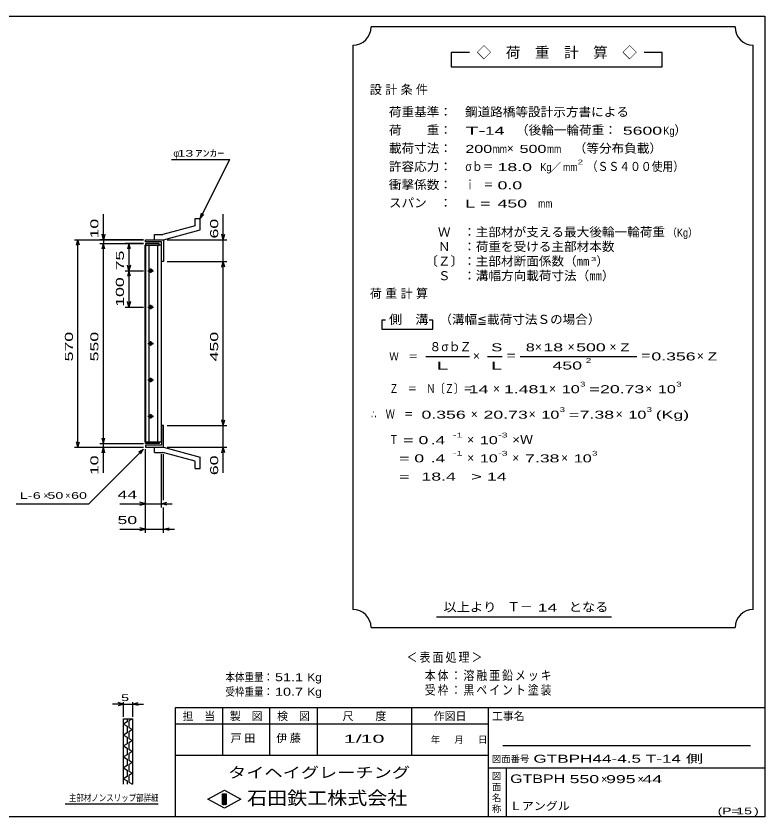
# Model space of a CAD drawing. Units: millimetres, scale not verified. Extents: x -1820 to 1736, y -1282 to 1048.
# Drawn here: x -321 to 1736, y -1152 to 1048 of the extents above; entities that cross this region are included whole.
import ezdxf
from ezdxf.enums import TextEntityAlignment as Align

# ---------------------------------------------------------------- set-up
doc = ezdxf.new("R2010")
doc.units = ezdxf.units.MM
doc.header["$LTSCALE"] = 10
for name, color, linetype, lineweight in [('0_2', 150, 'Continuous', 25), ('16', 3, 'Continuous', 25), ('19', 6, 'Continuous', 25), ('22', 4, 'Continuous', 25), ('24', 2, 'Continuous', 25), ('32', 4, 'Continuous', 25)]:
    doc.layers.add(name, color=color, linetype=linetype, lineweight=lineweight)
doc.styles.add('ベクトル', font='')
doc.styles.get('ベクトル').set_extended_font_data('ベクトル')

msp = doc.modelspace()

# ---------------------------------------------------------------- linework, layer by layer
at = {"layer": '0_2'}
for p, q in [((-1724, 1048.5), (1736, 1048.5)), ((1736, 1048.5), (1736, -1151.5)), ((1736, -851.5), (116, -851.5)), ((116, -851.5), (116, -1151.5)), ((246, -851.5), (246, -981.5)), ((376, -981.5), (376, -851.5)), ((506, -851.5), (506, -981.5)), ((766, -981.5), (766, -851.5)), ((976, -851.5), (976, -1151.5)), ((976, -896.5), (116, -896.5)), ((1696, -956.5), (1016, -956.5)), ((116, -981.5), (976, -981.5)), ((976, -1016.5), (1736, -1016.5)), ((1026, -1151.5), (1026, -1016.5)), ((206, -1102.5), (251, -1077.5)), ((251, -1077.5), (296, -1102.5)), ((246, -1087.5), (256, -1087.5)), ((246, -1117.5), (246, -1087.5)), ((246, -1087.5), (248, -1087.5)), ((248, -1087.5), (248, -1117.5)), ((250, -1117.5), (250, -1087.5)), ((250, -1087.5), (252, -1087.5)), ((252, -1087.5), (252, -1117.5)), ((254, -1117.5), (254, -1087.5)), ((254, -1087.5), (256, -1087.5)), ((256, -1087.5), (256, -1117.5)), ((256, -1087.5), (256, -1117.5)), ((251, -1127.5), (206, -1102.5)), ((256, -1117.5), (246, -1117.5)), ((248, -1117.5), (250, -1117.5)), ((296, -1102.5), (251, -1127.5)), ((252, -1117.5), (254, -1117.5)), ((1736, -1151.5), (-1724, -1151.5))]:
    msp.add_line(p, q, dxfattribs=at)
at = {"layer": '16'}
for p, q in [((33.3, -121.5), (33.3, 419.5)), ((33.3, 419.5), (34, 419.5)), ((72, 424), (34, 424)), ((34, 424), (34, 419.5)), ((34, 419.5), (72, 419.5)), ((34, 419.5), (34, -121.5)), ((78, 419.5), (34, 419.5)), ((43.5, 419.5), (43.5, -121.5)), ((68.5, -121.5), (68.5, 419.5)), ((72, 419.5), (72, 424)), ((78, -121.5), (78, 419.5)), ((50.5, 352), (46.5, 352)), ((48.5, 355), (48.5, 343)), ((40.5, 349), (56.5, 349)), ((46.5, 346), (50.5, 346)), ((40.5, 249), (56.5, 249)), ((50.5, 252), (46.5, 252)), ((46.5, 246), (50.5, 246)), ((48.5, 255), (48.5, 243)), ((48.5, 155), (48.5, 143)), ((40.5, 149), (56.5, 149)), ((50.5, 152), (46.5, 152)), ((46.5, 146), (50.5, 146)), ((40.5, 49), (56.5, 49)), ((50.5, 52), (46.5, 52)), ((46.5, 46), (50.5, 46)), ((48.5, 55), (48.5, 43)), ((40.5, -51), (56.5, -51)), ((50.5, -48), (46.5, -48)), ((46.5, -54), (50.5, -54)), ((48.5, -45), (48.5, -57)), ((34, -121.5), (33.3, -121.5)), ((34, -121.5), (72, -121.5)), ((34, -126), (34, -121.5)), ((34, -121.5), (78, -121.5)), ((72, -126), (34, -126)), ((72, -121.5), (72, -126))]:
    msp.add_line(p, q, dxfattribs=at)
for centre, radius, start, end in [((46.5, 349), 3, 90, 270), ((48.5, 349), 4, 46.6, 133.4), ((50.5, 349), 3, 270, 90), ((48.5, 349), 4, 226.6, 313.4), ((46.5, 249), 3, 90, 270), ((48.5, 249), 4, 46.6, 133.4), ((48.5, 249), 4, 226.6, 313.4), ((50.5, 249), 3, 270, 90), ((46.5, 149), 3, 90, 270), ((48.5, 149), 4, 46.6, 133.4), ((48.5, 149), 4, 226.6, 313.4), ((50.5, 149), 3, 270, 90), ((46.5, 49), 3, 90, 270), ((48.5, 49), 4, 46.6, 133.4), ((48.5, 49), 4, 226.6, 313.4), ((50.5, 49), 3, 270, 90), ((46.5, -51), 3, 90, 270), ((48.5, -51), 4, 46.6, 133.4), ((48.5, -51), 4, 226.6, 313.4), ((50.5, -51), 3, 270, 90)]:
    msp.add_arc(centre, radius, start, end, dxfattribs=at)
at = {"layer": '19'}
for p, q in [((171, 492), (185, 492)), ((171, 472), (171, 492)), ((185, 461), (185, 492)), ((171, 472), (82, 448)), ((59, 448), (82, 448)), ((59, 434), (59, 448)), ((84, 434), (185, 461)), ((34, 428), (34, 434)), ((34, 434), (83, 434)), ((78, 428), (34, 428)), ((59, 434), (84, 434)), ((78, 374), (78, 428)), ((83, 434), (84, 433)), ((84, 433), (84, 374)), ((84, 374), (78, 374)), ((84, -76), (78, -76)), ((78, -76), (78, -130)), ((84, -135), (84, -76)), ((34, -130), (34, -136)), ((78, -130), (34, -130)), ((34, -136), (83, -136)), ((59, -136), (84, -136)), ((59, -150), (59, -136)), ((59, -150), (82, -150)), ((171, -174), (82, -150)), ((83, -136), (84, -135)), ((84, -136), (185, -163)), ((171, -194), (171, -174)), ((185, -194), (185, -163)), ((171, -194), (185, -194))]:
    msp.add_line(p, q, dxfattribs=at)
at = {"layer": '22'}
for p, q in [((106, 654), (266, 654)), ((185, 492), (266, 654)), ((185, 492), (188, 506.6)), ((-81, 434), (-81, 504)), ((185, 492), (195, 503)), ((248, 434), (248, 504)), ((-81, 434), (-85, 449)), ((-77, 449), (-81, 434)), ((248, 434), (244, 449)), ((248, 434), (252, 449)), ((-161, 434), (29, 434)), ((-155, 419), (-151, 434)), ((-147, 419), (-151, 434)), ((-151, -136), (-151, 434)), ((29, 434), (-91, 434)), ((-91, 424), (29, 424)), ((-85, 409), (-81, 424)), ((-81, 434), (-81, 424)), ((-77, 409), (-81, 424)), ((-81, -126), (-81, 424)), ((29, 424), (-21, 424)), ((-11, 424), (-15, 409)), ((-7, 409), (-11, 424)), ((-11, 424), (-11, 349)), ((94, 434), (258, 434)), ((248, 374), (248, 434)), ((94, 374), (258, 374)), ((244, 359), (248, 374)), ((252, 359), (248, 374)), ((248, -76), (248, 374)), ((-11, 349), (-15, 364)), ((-7, 364), (-11, 349)), ((-21, 349), (29, 349)), ((-11, 349), (-15, 334)), ((-7, 334), (-11, 349)), ((-11, 349), (-11, 249)), ((-11, 249), (-15, 264)), ((-7, 264), (-11, 249)), ((-21, 249), (29, 249)), ((248, -76), (244, -61)), ((248, -76), (252, -61)), ((94, -76), (258, -76)), ((248, -136), (248, -76)), ((-151, -136), (-155, -121)), ((-151, -136), (-147, -121)), ((-91, -126), (29, -126)), ((-81, -126), (-85, -111)), ((-81, -126), (-77, -111)), ((-81, -136), (-81, -126)), ((-161, -136), (29, -136)), ((-121, -291), (29, -141)), ((-91, -136), (29, -136)), ((-85, -151), (-81, -136)), ((-77, -151), (-81, -136)), ((-81, -206), (-81, -136)), ((16, -149), (29, -141)), ((21, -154), (29, -141)), ((34, -301), (34, -141)), ((34, -371), (34, -141)), ((94, -136), (258, -136)), ((244, -151), (248, -136)), ((252, -151), (248, -136)), ((248, -206), (248, -136)), ((78, -301), (78, -155)), ((84, -281), (84, -155)), ((-321, -291), (-121, -291)), ((-36, -291), (34, -291)), ((34, -291), (19, -287)), ((19, -295), (34, -291)), ((34, -291), (78, -291)), ((78, -291), (93, -287)), ((93, -295), (78, -291)), ((78, -291), (108, -291)), ((84, -371), (84, -301)), ((-36, -361), (34, -361)), ((34, -361), (19, -357)), ((19, -365), (34, -361)), ((34, -361), (84, -361)), ((84, -361), (99, -357)), ((99, -365), (84, -361)), ((84, -361), (114, -361))]:
    msp.add_line(p, q, dxfattribs=at)
at = {"layer": '24', "color": 4}
for p, q in [((1654, 1018.5), (654, 1018.5)), ((604, 968.5), (604, -581.5)), ((1704, -581.5), (1704, 968.5)), ((924, 948.5), (874, 948.5)), ((874, 948.5), (874, 908.5)), ((1454, 948.5), (1404, 948.5)), ((1454, 908.5), (1454, 948.5)), ((874, 908.5), (1454, 908.5)), ((694, 213.5), (684, 213.5)), ((684, 213.5), (684, 188.5)), ((824, 213.5), (814, 213.5)), ((824, 188.5), (824, 213.5)), ((684, 188.5), (824, 188.5)), ((804, 113.5), (924, 113.5)), ((974, 113.5), (1014, 113.5)), ((1064, 113.5), (1384, 113.5)), ((834, -601.5), (1314, -601.5)), ((654, -631.5), (1654, -631.5))]:
    msp.add_line(p, q, dxfattribs=at)
for centre, start, end in [((604, 1018.5), 270, 0), ((1704, 1018.5), 180, 270), ((604, -631.5), 0, 90), ((1704, -631.5), 90, 180)]:
    msp.add_arc(centre, 50, start, end, dxfattribs=at)
at = {"layer": '32'}
for p, q in [((-26, -841.5), (-56, -841.5)), ((-26, -841.5), (-41, -837.5)), ((-41, -845.5), (-26, -841.5)), ((-26, -876.5), (-26, -836.5)), ((-26, -841.5), (-1, -841.5)), ((-1, -836.5), (-1, -876.5)), ((-1, -841.5), (14, -837.5)), ((14, -845.5), (-1, -841.5)), ((-1, -841.5), (29, -841.5)), ((-26, -881.5), (-1, -881.5)), ((-26, -1061.5), (-26, -881.5)), ((-16, -890.5), (-26, -896.5)), ((-26, -896.5), (-16, -902.5)), ((-16, -881.5), (-16, -890.5)), ((-1, -881.5), (-11, -887.5)), ((-11, -887.5), (-11, -905.5)), ((-1, -881.5), (-1, -1061.5)), ((-16, -920.5), (-26, -926.5)), ((-16, -902.5), (-16, -920.5)), ((-11, -905.5), (-1, -911.5)), ((-1, -911.5), (-11, -917.5)), ((-11, -917.5), (-11, -935.5)), ((-26, -926.5), (-16, -932.5)), ((-16, -932.5), (-16, -950.5)), ((-11, -935.5), (-1, -941.5)), ((-1, -941.5), (-11, -947.5)), ((-16, -950.5), (-26, -956.5)), ((-26, -956.5), (-16, -962.5)), ((-16, -962.5), (-16, -980.5)), ((-11, -947.5), (-11, -965.5)), ((-11, -965.5), (-1, -971.5)), ((-16, -980.5), (-26, -986.5)), ((-26, -986.5), (-16, -992.5)), ((-1, -971.5), (-11, -977.5)), ((-11, -977.5), (-11, -995.5)), ((-16, -1010.5), (-26, -1016.5)), ((-16, -992.5), (-16, -1010.5)), ((-11, -995.5), (-1, -1001.5)), ((-1, -1001.5), (-11, -1007.5)), ((-11, -1007.5), (-11, -1025.5)), ((-26, -1016.5), (-16, -1022.5)), ((-16, -1022.5), (-16, -1040.5)), ((-11, -1025.5), (-1, -1031.5)), ((-1, -1031.5), (-11, -1037.5)), ((-16, -1040.5), (-26, -1046.5)), ((-26, -1046.5), (-16, -1052.5)), ((-16, -1052.5), (-16, -1061.5)), ((-11, -1037.5), (-11, -1055.5)), ((-11, -1055.5), (-1, -1061.5)), ((69, -1116.5), (-186, -1116.5))]:
    msp.add_line(p, q, dxfattribs=at)

# ---------------------------------------------------------------- texts
at = {"layer": '0_2', "style": 'ベクトル'}
for s, height, p in [('担\u3000当', 21.99, (136, -874.5)), ('製\u3000図', 21.99, (266, -874.5)), ('検\u3000図', 21.99, (396, -874.5)), ('尺\u3000\u3000度', 21.99, (576, -874.5)), ('作図日', 21.99, (826, -874.5)), ('工事名', 21.99, (986, -874.5)), ('年', 18.3, (818, -939)), ('月', 18.3, (883, -939)), ('日', 18.3, (948, -939)), ('図面番号', 18.33, (986, -992)), ('図', 18.3, (986, -1039)), ('面', 18.3, (986, -1069)), ('名', 18.3, (986, -1099)), ('称', 18.3, (986, -1129))]:
    msp.add_text(s, height=height, dxfattribs=at).set_placement(p, align=Align.MIDDLE_LEFT)
at = {"layer": '0_2', "color": 222, "style": 'ベクトル'}
for s, height, width, p in [('タイヘイグレーチング', 29.33, 1.25, (261, -1029.5)), ('石田鉄工株式会社', 36.66, 1.1, (313.5, -1099.5))]:
    msp.add_text(s, height=height, dxfattribs=dict(at, width=width)).set_placement(p, align=Align.MIDDLE_LEFT)
at = {"layer": '22', "color": 2, "style": 'ベクトル'}
for s, height, p in [('φ', 18.3, (111, 671.5)), ('×', 18.3, (-246, -268.5)), ('×', 18.3, (-186, -268.5)), ('×', 22, (1286, -1047.5)), ('×', 22, (1386, -1047.5))]:
    msp.add_text(s, height=height, dxfattribs=at).set_placement(p, align=Align.MIDDLE_LEFT)
for s, height, width, p in [(' 13 ', 18.33, 1.6, (111, 671.5)), ('ｱﾝｶｰ', 18.33, 1.6, (171, 671.5)), ('L-', 18.33, 1.6, (-311, -268.5)), (' 6 ', 18.33, 1.6, (-286, -268.5)), (' 50 ', 18.33, 1.6, (-246, -268.5)), (' 60 ', 18.33, 1.6, (-181, -268.5)), (' 44 ', 21.99, 1.65, (-56, -266)), (' 50 ', 21.99, 1.65, (-56, -336)), ('本体重量：', 21.99, 0.85, (254, -767.5)), (' 51.1', 21.99, 1.35, (379, -767.5)), ('Kg', 21.99, 1.1, (479, -767.5)), ('受枠重量：', 21.99, 0.85, (254, -807.5)), (' 10.7', 21.99, 1.35, (379, -807.5)), ('Kg', 21.99, 1.1, (479, -807.5)), ('1/', 21.99, 2, (579, -936.5)), (' 10 ', 21.99, 2, (609, -936.5)), ('GTBPH44-4.5 T-14 側                  ', 21.99, 1.6, (1100, -991.5)), ('GTBPH', 23.46, 1.4, (1036, -1046.5)), (' 550 ', 21.99, 1.65, (1186, -1047.5)), (' 995 ', 21.99, 1.65, (1286, -1047.5)), (' 44 ', 21.99, 1.65, (1386, -1047.5)), ('Ｌアングル', 21.99, 1.1, (1035, -1121.5)), ('(P=', 18.33, 1.55, (1606, -1135)), (' 15 ', 18.33, 1.6, (1646, -1135)), (')', 18.3, 1.6, (1706, -1135))]:
    msp.add_text(s, height=height, dxfattribs=dict(at, width=width)).set_placement(p, align=Align.MIDDLE_LEFT)
at = {"layer": '22', "color": 2, "style": 'ベクトル', "width": 1.65}
for s, p in [(' 10 ', (-106, 424)), (' 60 ', (223, 424)), (' 75 ', (-36, 336.5)), (' 100 ', (-36, 236.5)), (' 570 ', (-176, 86.5)), (' 550 ', (-106, 86.5)), (' 450 ', (223, 86.5)), (' 10 ', (-106, -226)), (' 60 ', (223, -226))]:
    msp.add_text(s, height=21.99, rotation=90, dxfattribs=at).set_placement(p, align=Align.MIDDLE_LEFT)
at = {"layer": '22', "color": 2, "attachment_point": 4, "style": 'ベクトル'}
for s, insert, char_height in [('\\T1.2;\\W0.85;＜表面処理＞', (751.5, -714), 25.66), ('\\T1.19;\\W0.85;本体：溶融亜鉛メッキ', (801.5, -764), 25.66), ('\\T1.19;\\W0.85;受枠：黒ペイント塗装', (801.5, -804), 25.66), ('\\T1.25;戸田\u3000', (268.5, -936.5), 21.99), ('\\T1.25;伊藤\u3000', (393.5, -936.5), 21.99)]:
    msp.add_mtext(s, dxfattribs=dict(at, insert=insert, char_height=char_height))
at = {"layer": '24', "style": 'ベクトル'}
for s, height, p in [('◇\u3000荷\u3000重\u3000計\u3000算\u3000◇', 29.33, (944, 948.5)), ('）', 24.2, (1487, 735)), ('×', 24.2, (1027, 685)), ('／', 22, (1146.5, 633.5)), ('）', 24.2, (1273, 375)), ('σｂ', 24.19, (847, 140)), ('８', 24.2, (814, 140)), ('Ｚ', 24.2, (897, 140)), ('×', 24.2, (1104, 140)), ('×', 24.2, (1194, 140)), ('×', 24.2, (1309, 140)), ('×', 24.2, (934, 115)), ('×', 24.2, (1549, 115)), ('×', 24.2, (989, 25)), ('×', 24.2, (1143, 25)), ('×', 24.2, (1407, 25)), ('×', 24.2, (928, -45)), ('×', 24.2, (1087, -45)), ('×', 24.2, (1326, -45)), ('×', 24.2, (918, -115)), ('×', 24.2, (918, -165)), ('×', 24.2, (1042, -165)), ('×', 24.2, (1176, -165)), ('Ｔ－', 25.66, (1028, -574))]:
    msp.add_text(s, height=height, dxfattribs=at).set_placement(p, align=Align.MIDDLE_LEFT)
for s, height, width, p in [('荷重基準：\u3000', 24.19, 1.05, (703, 785)), ('鋼道路橋等設計示方書による', 24.19, 1.05, (912, 785)), ('荷\u3000\u3000重：\u3000', 24.19, 1.05, (703, 735)), ('（後輪一輪荷重：', 24.19, 1.05, (1052, 735)), ('T-', 21.99, 2, (913, 733.5)), (' 14 ', 21.99, 1.65, (953, 733.5)), (' 5600', 21.99, 1.65, (1332, 733.5)), ('Kg', 21.99, 0.85, (1457, 733.5)), ('載荷寸法：\u3000', 24.19, 1.05, (703, 685)), ('200', 21.99, 1.5, (913, 683.5)), ('mm', 21.99, 0.8, (988, 683.5)), ('500', 21.99, 1.5, (1062, 683.5)), ('mm', 21.99, 0.8, (1137, 683.5)), ('\u3000（等分布負載）', 24.19, 1.05, (1176, 685)), ('許容応力：\u3000', 24.19, 1.05, (703, 635)), ('σｂ＝', 24.19, 0.9, (913, 635)), (' 18.0', 21.99, 1.65, (988, 633.5)), ('Kg', 21.99, 0.85, (1119, 633.5)), ('mm', 21.99, 0.8, (1181.5, 633.5)), ('2', 13.2, 1.5, (1221.5, 647.5)), ('（ＳＳ４００使用）', 24.19, 0.9, (1246.5, 635)), ('衝撃係数：\u3000', 24.19, 1.05, (703, 585)), ('ｉ\u3000＝', 24.19, 0.75, (913, 585)), (' 0.0', 21.99, 1.65, (988, 583.5)), ('スパン\u3000：\u3000', 24.19, 1.05, (703, 535)), ('L =', 21.99, 1.65, (913, 533.5)), (' 450 ', 21.99, 1.65, (988, 533.5)), ('mm', 21.99, 0.8, (1113, 533.5)), ('\u3000Ｗ\u3000：主部材が支える最大後輪一輪荷重', 24.19, 1.05, (803, 455)), ('（Kg）', 21.99, 0.85, (1468, 453.5)), ('\u3000Ｎ\u3000：荷重を受ける主部材本数', 24.19, 1.05, (803, 415)), ('〔Ｚ〕：主部材断面係数（㎜', 24.19, 1.05, (803, 375)), ('3', 11, 1.8, (1258, 381)), ('\u3000Ｓ\u3000：溝幅方向載荷寸法（㎜）', 24.19, 1.05, (803, 335)), ('側\u3000溝', 24.19, 1.1, (703, 215)), ('\u3000（溝幅≦載荷寸法Ｓの場合）', 24.19, 1.05, (807, 215)), ('S', 22, 1.55, (984, 138.5)), ('8', 22, 1.5, (1079, 138.5)), (' 18 ', 21.99, 1.65, (1114, 138.5)), (' 500 ', 21.99, 1.65, (1204, 138.5)), ('Z', 22, 1.4, (1339, 138.5)), ('Ｗ\u3000＝', 21.99, 0.85, (704, 113.5)), ('＝', 24.2, 0.9, (1024, 115)), ('＝', 24.2, 0.9, (1394, 115)), ('0.356', 21.99, 1.65, (1424, 113.5)), ('Z', 22, 1.4, (1579, 113.5)), ('L', 22, 1.8, (984, 88.5)), (' 450 ', 21.99, 1.65, (1139, 88.5)), ('2', 13.2, 1.5, (1244, 102.5)), ('3', 13.2, 1.5, (1228, 37.5)), ('3', 13.2, 1.5, (1492, 37.5)), ('Ｚ\u3000＝\u3000Ｎ〔Ｚ〕＝', 24.19, 0.75, (704, 25)), (' 14 ', 21.99, 1.65, (909, 23.5)), ('1.481', 21.99, 1.65, (1019, 23.5)), ('10', 21.99, 1.5, (1178, 23.5)), ('=', 22, 1.7, (1253, 23.5)), ('20.73', 21.99, 1.65, (1283, 23.5)), ('10', 21.99, 1.5, (1442, 23.5)), ('∴\u3000Ｗ\u3000＝', 24.19, 0.75, (654, -45)), (' 0.356', 21.99, 1.65, (779, -46.5)), ('20.73', 21.99, 1.65, (963, -46.5)), ('10', 21.99, 1.5, (1122, -46.5)), ('3', 13.2, 1.5, (1172, -32.5)), ('=', 22, 1.7, (1197, -46.5)), ('7.38', 21.99, 1.65, (1227, -46.5)), ('10', 21.99, 1.5, (1361, -46.5)), ('3', 13.2, 1.5, (1411, -32.5)), ('(Kg)', 21.99, 1.65, (1436, -46.5)), ('Ｔ', 24.2, 0.75, (704, -115)), (' = 0', 21.99, 1.65, (729, -116.5)), (' .4 ', 21.99, 1.65, (804, -116.5)), ('-1', 13.2, 1.65, (879, -102.5)), ('10', 21.99, 1.5, (953, -116.5)), ('-3', 13.2, 1.65, (1003, -102.5)), ('×Ｗ', 24.19, 1.1, (1042, -115)), ('-1', 13.2, 1.65, (879, -152.5)), ('-3', 13.2, 1.65, (1003, -152.5)), ('3', 13.2, 1.5, (1261, -152.5)), ('  = 0', 21.99, 1.65, (704, -166.5)), (' .4 ', 21.99, 1.65, (804, -166.5)), ('10', 21.99, 1.5, (953, -166.5)), ('7.38', 21.99, 1.65, (1077, -166.5)), ('10', 21.99, 1.5, (1211, -166.5)), ('  =', 21.99, 1.65, (704, -216.5)), (' 18.4', 21.99, 1.65, (779, -216.5)), ('>', 22, 1.7, (929, -216.5)), (' 14 ', 21.99, 1.65, (959, -216.5)), ('以上より\u3000', 24.19, 1.1, (853, -575)), (' 14 ', 21.99, 1.65, (1098, -576.5)), ('となる', 24.19, 1.1, (1197, -575))]:
    msp.add_text(s, height=height, dxfattribs=dict(at, width=width)).set_placement(p, align=Align.MIDDLE_LEFT)
at = {"layer": '24', "attachment_point": 4, "style": 'ベクトル'}
for s, insert, char_height in [('\\T1.28;設計条件', (650.5, 845), 24.19), ('\\T1.28;荷重計算', (650.5, 285), 24.19), ('\\T1.5;\\W2;\\~L\\~', (809, 88.5), 21.99)]:
    msp.add_mtext(s, dxfattribs=dict(at, insert=insert, char_height=char_height))
at = {"layer": '32', "color": 2, "style": 'ベクトル'}
for s, width, p in [(' 5 ', 1.6, (-43.5, -824)), ('主部材ノンスリップ部詳細', 0.8, (-176, -1099))]:
    msp.add_text(s, height=18.33, dxfattribs=dict(at, width=width)).set_placement(p, align=Align.MIDDLE_LEFT)

doc.saveas('drawing.dxf')
